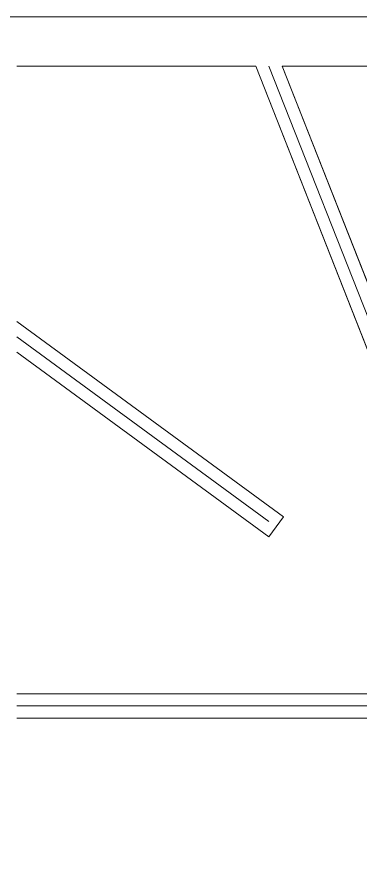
# Model space of a CAD drawing. Header units: inches. Extents: x 11 to 371, y 57 to 381.
# Drawn here: x 23.98 to 27.46, y 127.32 to 135.94 of the extents above; entities that cross this region are included whole.
import ezdxf

# ---------------------------------------------------------------- set-up
doc = ezdxf.new("R2010")
doc.units = ezdxf.units.IN
doc.header["$MEASUREMENT"] = 0
doc.layers.add('Equip', color=2, linetype='Continuous')
doc.layers.add('Stove', color=5, linetype='Continuous', lineweight=9)

# ---------------------------------------------------------------- blocks, each defined once
blk = doc.blocks.new('Range-Classic-D_83880-_3D_0')
for p, q in [((-7, -17.375, 37.0625), (-7, -13.25, 37.0625)), ((-5.125, -15.8125, 37.0625), (-3.25, -13.25, 37.0625)), ((-6.0569, -18.0032, 37.0625), (-0.5, -15.8125, 37.0625))]:
    blk.add_line(p, q)
for points in [[(-14.9375, 0, 2), (14.9375, 0, 2), (14.9375, -24.3125, 2), (-14.9375, -24.3125, 2)], [(-14.9375, 0, 35.5625), (-14.9375, -24.3125, 35.5625), (14.9375, -24.3125, 35.5625), (14.9375, 0, 35.5625)], [(0, -2.5, 36.5625), (0, -2.5, 37.0625), (0, -23.5, 37.0625), (0, -23.5, 36.5625)], [(-7.125, -17.375, 36.5625), (-7.125, -17.375, 37.0625), (-7.125, -13.25, 37.0625), (-7.125, -13.25, 36.5625)], [(-6.875, -13.25, 36.5625), (-6.875, -13.25, 37.0625), (-6.875, -17.375, 37.0625), (-6.875, -17.375, 36.5625)], [(-5.2799, -15.8125, 36.5625), (-5.2799, -15.8125, 37.0625), (-3.4049, -13.25, 37.0625), (-3.4049, -13.25, 36.5625)], [(-3.0951, -13.25, 37.0625), (-5.0781, -15.9601, 37.0625), (-5.0781, -15.9601, 36.5625), (-3.0951, -13.25, 36.5625)], [(-0.5, -15.6781, 37.0625), (-0.5, -13.25, 37.0625), (-0.5, -13.25, 36.5625), (-0.5, -15.6781, 36.5625)], [(-13.5, -15.6781, 36.5625), (-13.5, -15.6781, 37.0625), (-8, -17.8464, 37.0625), (-8, -17.8464, 36.5625)], [(-6.0917, -17.8826, 36.5625), (-6.0917, -17.8826, 37.0625), (-0.5, -15.6781, 37.0625), (-0.5, -15.6781, 36.5625)], [(-5.0781, -15.9601, 37.0625), (-5.2799, -15.8125, 37.0625), (-5.2799, -15.8125, 36.5625), (-5.0781, -15.9601, 36.5625)], [(-8.0917, -18.079, 36.5625), (-8.0917, -18.079, 37.0625), (-13.5, -15.9469, 37.0625), (-13.5, -15.9469, 36.5625)], [(-0.5, -15.9469, 36.5625), (-0.5, -15.9469, 37.0625), (-6, -18.1151, 37.0625), (-6, -18.1151, 36.5625)], [(-0.5, -20.8031, 37.0625), (-0.5, -15.9469, 37.0625), (-0.5, -15.9469, 36.5625), (-0.5, -20.8031, 36.5625)]]:
    blk.add_3dface(points)
for points, invisible_edges in [([(0, -2.5, 36.5625), (0, -23.5, 36.5625), (-0.5, -13.25, 36.5625)], 14), ([(0, -23.5, 37.0625), (0, -2.5, 37.0625), (-0.5, -12.75, 37.0625)], 14), ([(-3.0951, -13.25, 36.5625), (-5.0781, -15.9601, 36.5625), (-3.4049, -13.25, 36.5625), (-3.0951, -12.75, 36.5625)], 14), ([(-0.5, -13.25, 37.0625), (-0.5, -15.6781, 37.0625), (0, -23.5, 37.0625), (-0.5, -12.75, 37.0625)], 14), ([(-6.875, -13.25, 36.5625), (-6.875, -17.375, 36.5625), (-7.125, -17.375, 36.5625), (-7.125, -13.25, 36.5625)], 8), ([(-6.875, -13.25, 37.0625), (-7.125, -13.25, 37.0625), (-7.125, -17.375, 37.0625), (-6.875, -17.375, 37.0625)], 1), ([(-5.2799, -15.8125, 36.5625), (-3.4049, -13.25, 36.5625), (-5.0781, -15.9601, 36.5625)], 2), ([(-5.0781, -15.9601, 37.0625), (-3.0951, -13.25, 37.0625), (-3.4049, -13.25, 37.0625), (-5.2799, -15.8125, 37.0625)], 2), ([(-0.5, -15.6781, 36.5625), (-0.5, -13.25, 36.5625), (0, -23.5, 36.5625), (-0.5, -15.9469, 36.5625)], 14), ([(-13.5, -15.9469, 36.5625), (-13.5, -15.6781, 36.5625), (-8, -17.8464, 36.5625), (-8.0917, -18.079, 36.5625)], 1), ([(-8, -17.8464, 37.0625), (-13.5, -15.6781, 37.0625), (-13.5, -15.9469, 37.0625), (-8.0917, -18.079, 37.0625)], 2), ([(-0.5, -15.9469, 36.5625), (-6, -18.1151, 36.5625), (-6.0917, -17.8826, 36.5625), (-0.5, -15.6781, 36.5625)], 8), ([(-6.0917, -17.8826, 37.0625), (-6, -18.1151, 37.0625), (-0.5, -15.9469, 37.0625), (-0.5, -15.6781, 37.0625)], 4), ([(-0.5, -15.9469, 37.0625), (-0.5, -20.8031, 37.0625), (0, -23.5, 37.0625), (-0.5, -15.6781, 37.0625)], 14), ([(-0.5, -15.9469, 36.5625), (0, -23.5, 36.5625), (-0.5, -20.8031, 36.5625)], 3)]:
    blk.add_3dface(points, dxfattribs=dict(invisible_edges=invisible_edges))
blk = doc.blocks.new('Millennia 36 Wall Hood - Model MH3612S 1292842009')
mesh = blk.add_polyface()
corners = [(35.835, -25.46), (0.04, -25.46), (0.04, -22.2069), (35.1833, -22.2069), (35.1833, -0.41), (35.1803, 0), (35.835, 0), (35.835, -0.41)]
mesh.append_faces([[corners[k] for k in face] for face in [(0, 6, 7)]], dxfattribs={"vtx0": -1})
mesh.append_faces([[corners[k] for k in face] for face in [(0, 2, 3), (0, 3, 4), (0, 4, 5), (0, 5, 6)]], dxfattribs={"vtx0": -1, "vtx2": -1})
mesh.append_faces([[corners[k] for k in face] for face in [(0, 1, 2)]], dxfattribs={"vtx2": -1})
mesh = blk.add_polyface()
corners = [(35.835, -25.4662, 1.5838), (35.835, -11.9116, 11.9756), (0.04, -11.9116, 11.9756), (0.04, -25.4662, 1.5838)]
mesh.append_faces([[corners[k] for k in face] for face in [(0, 1, 2, 3)]])
mesh = blk.add_polyface()
corners = [(35.1033, -22.2069, 1.7497), (0.7717, -22.2069, 1.7497), (0.7717, -12.4139, 1.7497), (35.1033, -12.4139, 1.7497)]
mesh.append_faces([[corners[k] for k in face] for face in [(0, 1, 2, 3)]])

msp = doc.modelspace()

# ---------------------------------------------------------------- block references
at = {"layer": 'Equip', "xscale": 0.83, "rotation": 90}
msp.add_blockref('Millennia 36 Wall Hood - Model MH3612S 1292842009', (10.6865, 121, 57.04), dxfattribs=at)
at = {"layer": 'Stove', "rotation": 90}
msp.add_blockref('Range-Classic-D_83880-_3D_0', (10.7265, 135.9375), dxfattribs=at)

doc.saveas('drawing.dxf')
